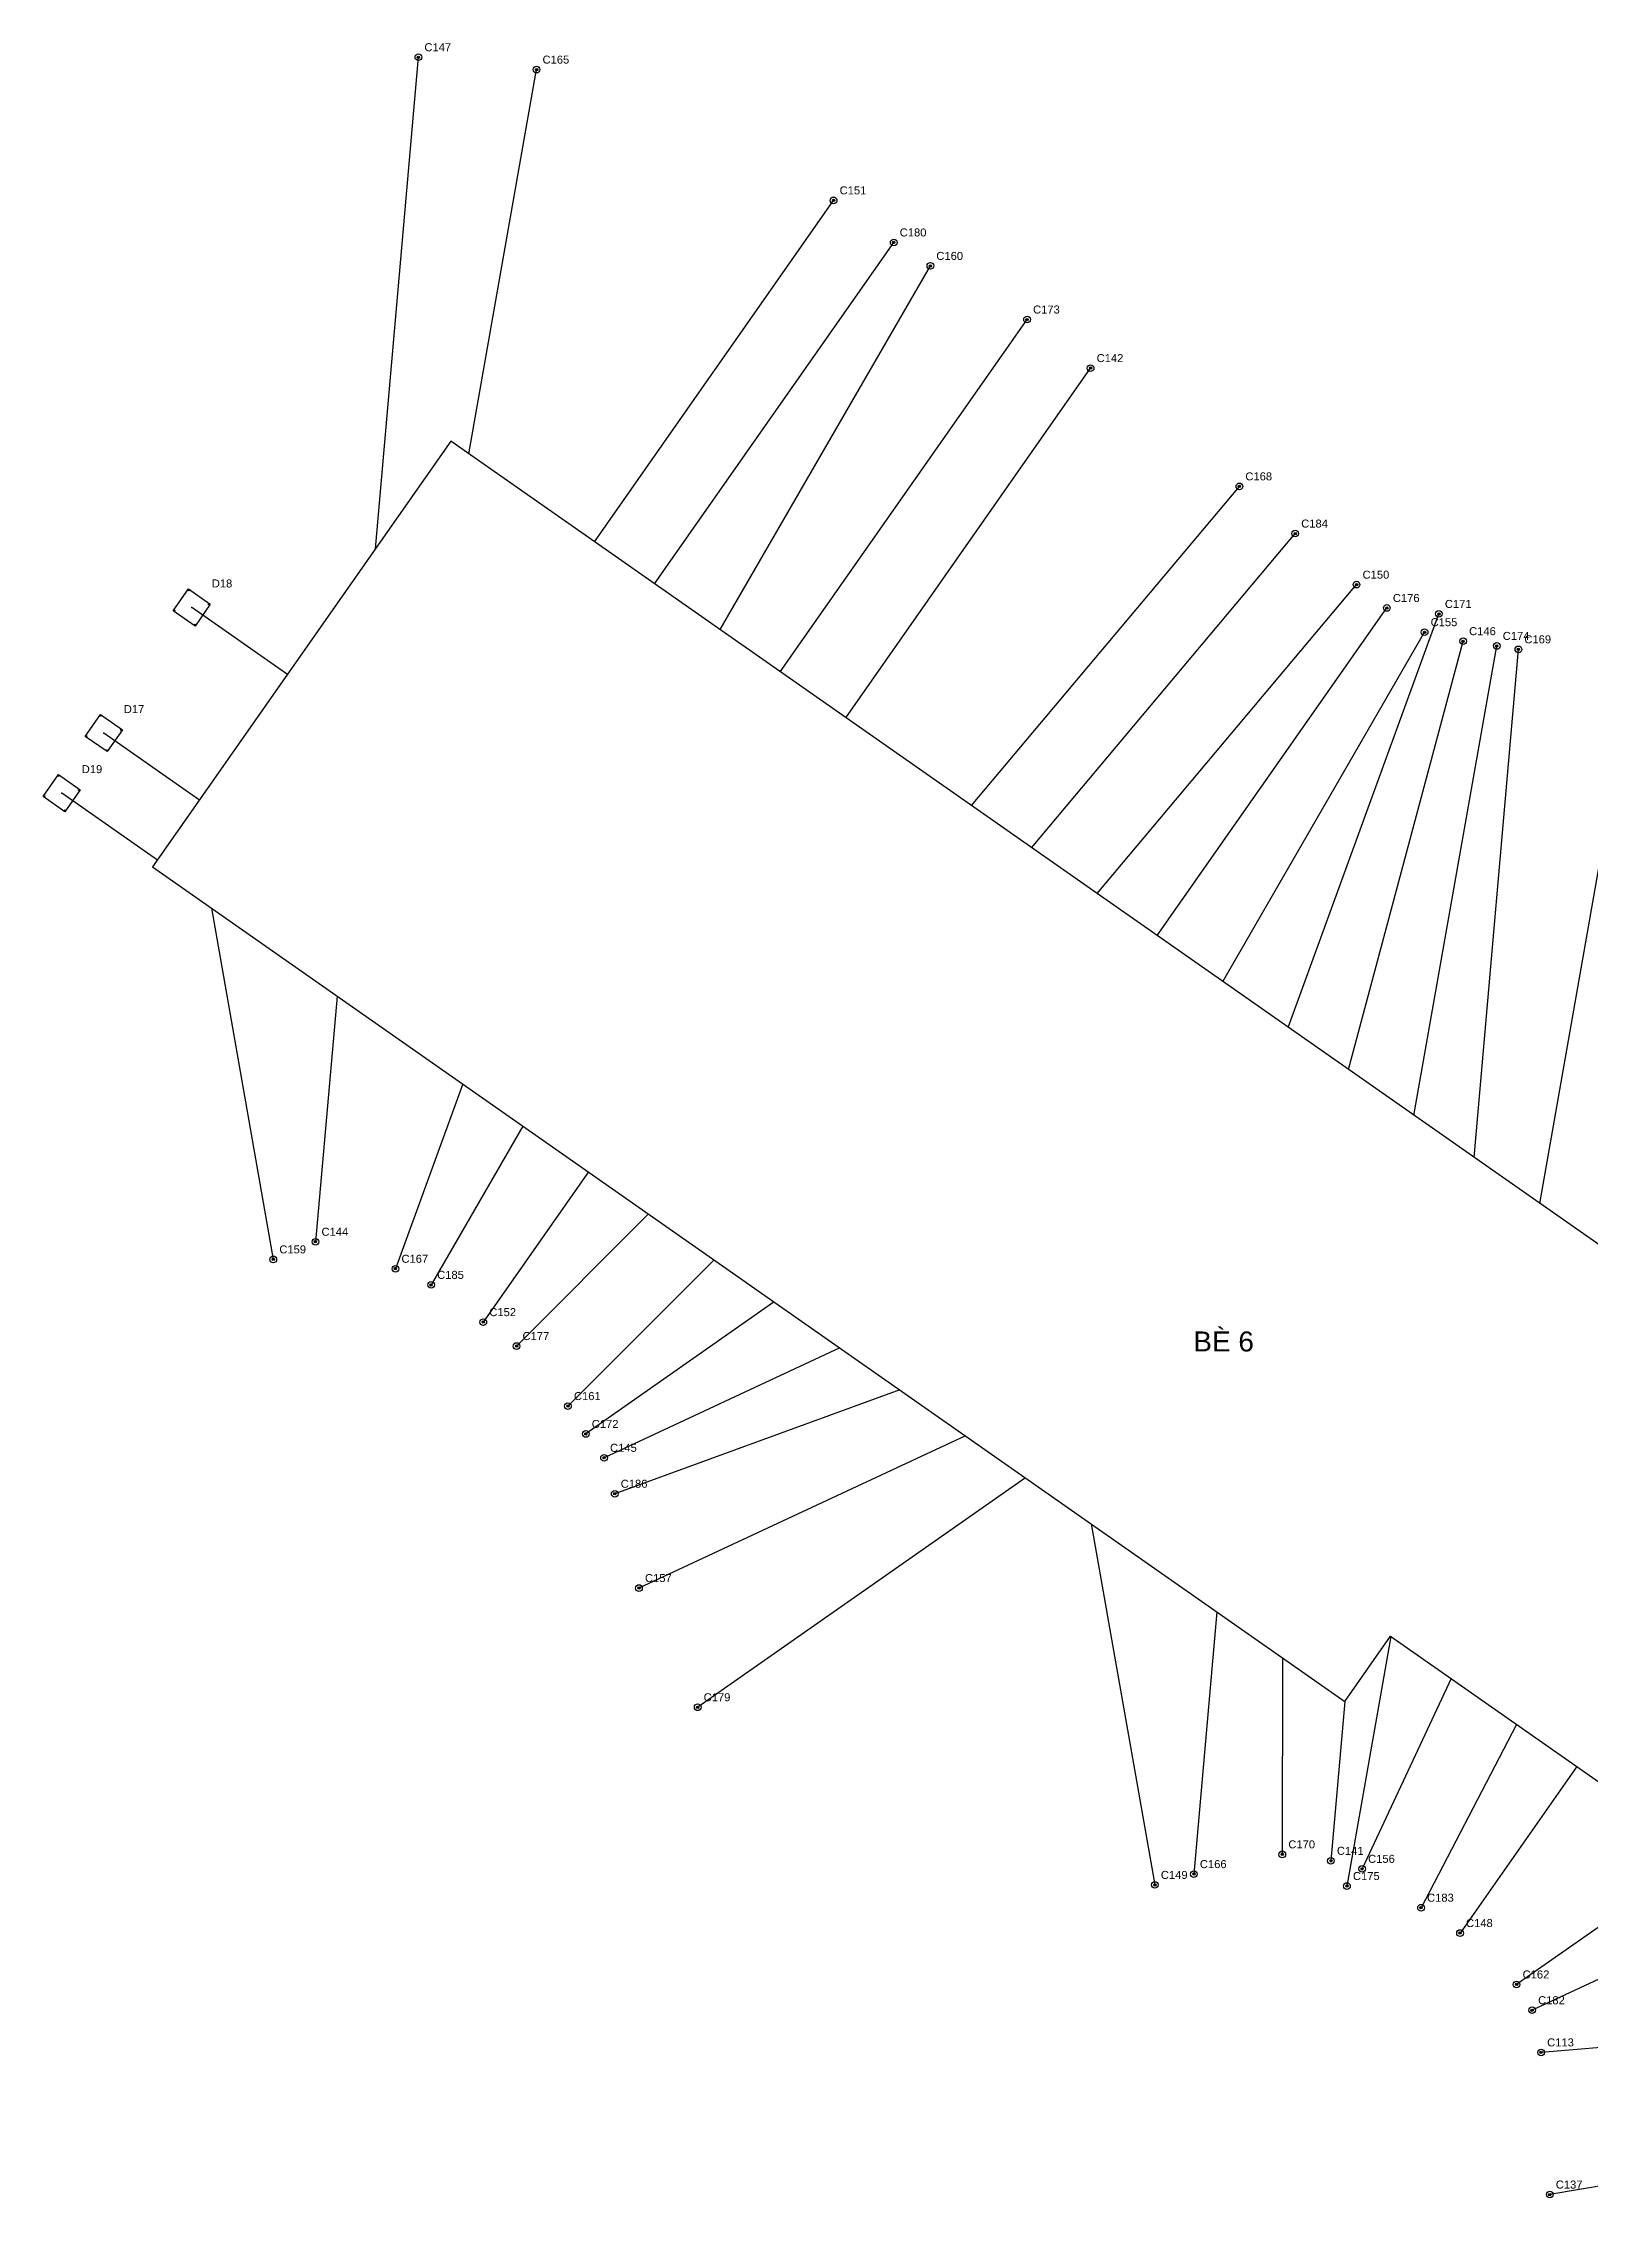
# Model space of a CAD drawing. Header units: metres. Extents: x -510 to 750, y -125 to 541.
# Drawn here: x -510 to -278, y 11.6 to 334.8 of the extents above; entities that cross this region are included whole.
import ezdxf

# ---------------------------------------------------------------- set-up
doc = ezdxf.new("R2010")
doc.units = ezdxf.units.M
for name, color, linetype in [('01_BE_PIN', 4, 'CONTINUOUS'), ('02_DAY_NEO_BO', 3, 'CONTINUOUS'), ('03_DAY_NEO_DAY', 1, 'CONTINUOUS'), ('04_COC_KHOAN_NHOI_BO', 2, 'CONTINUOUS'), ('05_DE_NEO_VIT_XOAN', 6, 'CONTINUOUS'), ('06_TOA_DO_TEXT', 7, 'CONTINUOUS')]:
    doc.layers.add(name, color=color, linetype=linetype)
doc.styles.add('VN', font='arial.ttf')

msp = doc.modelspace()

# ---------------------------------------------------------------- linework, layer by layer
at = {"layer": '01_BE_PIN'}
for p, q in [((-448.889, 275.071), (-493.59, 211.231)), ((-211.101, 108.57), (-448.889, 275.071)), ((-493.59, 211.231), (-314.845, 86.073)), ((-314.845, 86.073), (-308, 95.848)), ((-308, 95.848), (-248.957, 54.506))]:
    msp.add_line(p, q, dxfattribs=at)
at = {"layer": '02_DAY_NEO_BO'}
for p, q in [((-460.19, 258.93), (-453.74, 332.65)), ((-446.19, 273.18), (-436.03, 330.79)), ((-427.35, 259.99), (-391.49, 311.18)), ((-418.34, 253.68), (-382.48, 304.87)), ((-408.51, 246.8), (-376.99, 301.35)), ((-399.5, 240.49), (-362.49, 293.31)), ((-389.67, 233.6), (-352.96, 286.03)), ((-370.83, 220.41), (-330.66, 268.29)), ((-361.82, 214.1), (-322.29, 261.21)), ((-351.99, 207.22), (-313.09, 253.55)), ((-342.98, 200.91), (-308.55, 250.05)), ((-323.32, 187.14), (-300.75, 249.16)), ((-333.15, 194.03), (-302.89, 246.42)), ((-314.3, 180.83), (-297.12, 245.07)), ((-304.48, 173.95), (-292.07, 244.36)), ((-295.46, 167.64), (-288.83, 243.85)), ((-285.63, 160.76), (-271.32, 242.01)), ((-484.77, 205.05), (-475.49, 152.36)), ((-465.93, 191.86), (-469.17, 155)), ((-447.09, 178.67), (-457.18, 150.95)), ((-438.08, 172.36), (-451.83, 148.54)), ((-428.25, 165.48), (-444.01, 142.95)), ((-419.24, 159.17), (-439.03, 139.36)), ((-409.41, 152.29), (-431.32, 130.36)), ((-400.4, 145.98), (-428.65, 126.18)), ((-390.57, 139.09), (-425.91, 122.6)), ((-381.56, 132.78), (-424.31, 117.21)), ((-371.73, 125.9), (-420.67, 103.07)), ((-362.71, 119.59), (-411.87, 85.19)), ((-352.88, 112.71), (-343.33, 58.55)), ((-334.04, 99.52), (-337.48, 60.17)), ((-307.95, 95.81), (-314.53, 58.38)), ((-324.21, 92.63), (-324.22, 63.13)), ((-298.93, 89.5), (-312.26, 60.96)), ((-314.85, 86.07), (-316.94, 62.16)), ((-289.1, 82.62), (-303.42, 55.13)), ((-280.09, 76.31), (-297.58, 51.33)), ((-261.25, 63.12), (-289.1, 43.62)), ((-251.42, 56.23), (-286.77, 39.76)), ((-214.16, 39.27), (-285.42, 33.43)), ((-206.24, 25.36), (-284.12, 12.11))]:
    msp.add_line(p, q, dxfattribs=at)
at = {"layer": '03_DAY_NEO_DAY'}
for p, q in [((-473.38, 240.09), (-487.72, 250.13)), ((-486.57, 221.25), (-500.91, 231.29)), ((-492.88, 212.24), (-507.22, 222.28))]:
    msp.add_line(p, q, dxfattribs=at)
at = {"layer": '04_COC_KHOAN_NHOI_BO'}
for centre, radius in [((-453.74, 332.65), 0.5), ((-453.74, 332.65), 0.175), ((-436.03, 330.79), 0.5), ((-436.03, 330.79), 0.175), ((-391.49, 311.18), 0.5), ((-391.49, 311.18), 0.175), ((-382.48, 304.87), 0.5), ((-382.48, 304.87), 0.175), ((-376.99, 301.35), 0.5), ((-376.99, 301.35), 0.175), ((-362.49, 293.31), 0.5), ((-362.49, 293.31), 0.175), ((-352.96, 286.03), 0.5), ((-352.96, 286.03), 0.175), ((-330.66, 268.29), 0.5), ((-330.66, 268.29), 0.175), ((-322.29, 261.21), 0.5), ((-322.29, 261.21), 0.175), ((-313.09, 253.55), 0.5), ((-313.09, 253.55), 0.175), ((-308.55, 250.05), 0.5), ((-308.55, 250.05), 0.175), ((-300.75, 249.16), 0.5), ((-300.75, 249.16), 0.175), ((-302.89, 246.42), 0.5), ((-302.89, 246.42), 0.175), ((-297.12, 245.07), 0.5), ((-297.12, 245.07), 0.175), ((-292.07, 244.36), 0.5), ((-292.07, 244.36), 0.175), ((-288.83, 243.85), 0.5), ((-288.83, 243.85), 0.175), ((-469.17, 155), 0.5), ((-469.17, 155), 0.175), ((-475.49, 152.36), 0.5), ((-475.49, 152.36), 0.175), ((-457.18, 150.95), 0.5), ((-457.18, 150.95), 0.175), ((-451.83, 148.54), 0.5), ((-451.83, 148.54), 0.175), ((-444.01, 142.95), 0.5), ((-444.01, 142.95), 0.175), ((-439.03, 139.36), 0.5), ((-439.03, 139.36), 0.175), ((-431.32, 130.36), 0.5), ((-431.32, 130.36), 0.175), ((-428.65, 126.18), 0.5), ((-428.65, 126.18), 0.175), ((-425.91, 122.6), 0.5), ((-425.91, 122.6), 0.175), ((-424.31, 117.21), 0.5), ((-424.31, 117.21), 0.175), ((-420.67, 103.07), 0.5), ((-420.67, 103.07), 0.175), ((-411.87, 85.19), 0.5), ((-411.87, 85.19), 0.175), ((-324.22, 63.13), 0.5), ((-324.22, 63.13), 0.175), ((-316.94, 62.16), 0.5), ((-316.94, 62.16), 0.175), ((-312.26, 60.96), 0.5), ((-343.33, 58.55), 0.5), ((-343.33, 58.55), 0.175), ((-337.48, 60.17), 0.5), ((-337.48, 60.17), 0.175), ((-314.53, 58.38), 0.5), ((-314.53, 58.38), 0.175), ((-312.26, 60.96), 0.175), ((-303.42, 55.13), 0.5), ((-303.42, 55.13), 0.175), ((-297.58, 51.33), 0.5), ((-297.58, 51.33), 0.175), ((-289.1, 43.62), 0.5), ((-289.1, 43.62), 0.175), ((-286.77, 39.76), 0.5), ((-286.77, 39.76), 0.175), ((-285.42, 33.43), 0.5), ((-285.42, 33.43), 0.175), ((-284.12, 12.11), 0.5), ((-284.12, 12.11), 0.175)]:
    msp.add_circle(centre, radius, dxfattribs=at)
for p in [(-453.74, 332.65), (-436.03, 330.79), (-391.49, 311.18), (-382.48, 304.87), (-376.99, 301.35), (-362.49, 293.31), (-352.96, 286.03), (-330.66, 268.29), (-322.29, 261.21), (-313.09, 253.55), (-308.55, 250.05), (-300.75, 249.16), (-302.89, 246.42), (-297.12, 245.07), (-292.07, 244.36), (-288.83, 243.85), (-475.49, 152.36), (-469.17, 155), (-457.18, 150.95), (-451.83, 148.54), (-444.01, 142.95), (-439.03, 139.36), (-431.32, 130.36), (-428.65, 126.18), (-425.91, 122.6), (-424.31, 117.21), (-420.67, 103.07), (-411.87, 85.19), (-324.22, 63.13), (-316.94, 62.16), (-343.33, 58.55), (-337.48, 60.17), (-314.53, 58.38), (-312.26, 60.96), (-303.42, 55.13), (-297.58, 51.33), (-289.1, 43.62), (-286.77, 39.76), (-285.42, 33.43), (-284.12, 12.11)]:
    msp.add_point(p, dxfattribs=at)
at = {"layer": '05_DE_NEO_VIT_XOAN'}
for p, q in [((-490.505, 249.639), (-488.211, 252.915)), ((-488.211, 252.915), (-484.935, 250.621)), ((-487.229, 247.345), (-490.505, 249.639)), ((-484.935, 250.621), (-487.229, 247.345)), ((-503.695, 230.799), (-501.401, 234.075)), ((-501.401, 234.075), (-498.125, 231.781)), ((-500.419, 228.505), (-503.695, 230.799)), ((-498.125, 231.781), (-500.419, 228.505)), ((-510.005, 221.789), (-507.711, 225.065)), ((-507.711, 225.065), (-504.435, 222.771)), ((-506.729, 219.495), (-510.005, 221.789)), ((-504.435, 222.771), (-506.729, 219.495))]:
    msp.add_line(p, q, dxfattribs=at)
for centre in [(-488.174, 252.707), (-490.297, 249.676), (-485.143, 250.584), (-487.266, 247.553), (-501.364, 233.867), (-503.487, 230.836), (-498.333, 231.744), (-500.456, 228.713), (-507.674, 224.857), (-509.797, 221.826), (-506.766, 219.703), (-504.643, 222.734)]:
    msp.add_circle(centre, 0.06, dxfattribs=at)
for p in [(-487.72, 250.13), (-500.91, 231.29), (-507.22, 222.28)]:
    msp.add_point(p, dxfattribs=at)

# ---------------------------------------------------------------- texts
at = {"layer": '01_BE_PIN', "style": 'VN'}
msp.add_text('BÈ 6', height=3, dxfattribs=at).set_placement((-337.564, 138.55))
at = {"layer": '06_TOA_DO_TEXT', "style": 'VN'}
for s, p in [('C147', (-452.84, 333.55)), ('C165', (-435.13, 331.69)), ('C151', (-390.59, 312.08)), ('C180', (-381.58, 305.77)), ('C160', (-376.09, 302.25)), ('C173', (-361.59, 294.21)), ('C142', (-352.06, 286.93)), ('C168', (-329.76, 269.19)), ('C184', (-321.39, 262.11)), ('C150', (-312.19, 254.45)), ('D18', (-484.72, 253.13)), ('C176', (-307.65, 250.95)), ('C171', (-299.85, 250.06)), ('C155', (-301.99, 247.32)), ('C146', (-296.22, 245.97)), ('C174', (-291.17, 245.26)), ('C169', (-287.93, 244.75)), ('D17', (-497.91, 234.29)), ('D19', (-504.22, 225.28)), ('C144', (-468.27, 155.9)), ('C159', (-474.59, 153.26)), ('C167', (-456.28, 151.85)), ('C185', (-450.93, 149.44)), ('C152', (-443.11, 143.85)), ('C177', (-438.13, 140.26)), ('C161', (-430.42, 131.26)), ('C172', (-427.75, 127.08)), ('C145', (-425.01, 123.5)), ('C186', (-423.41, 118.11)), ('C157', (-419.77, 103.97)), ('C179', (-410.97, 86.09)), ('C170', (-323.32, 64.03)), ('C166', (-336.58, 61.07)), ('C141', (-316.04, 63.06)), ('C156', (-311.36, 61.86)), ('C149', (-342.43, 59.45)), ('C175', (-313.63, 59.28)), ('C183', (-302.52, 56.03)), ('C148', (-296.68, 52.23)), ('C162', (-288.2, 44.52)), ('C182', (-285.87, 40.66)), ('C113', (-284.52, 34.33)), ('C137', (-283.22, 13.01))]:
    msp.add_text(s, height=1.2, dxfattribs=at).set_placement(p)

doc.saveas('drawing.dxf')
